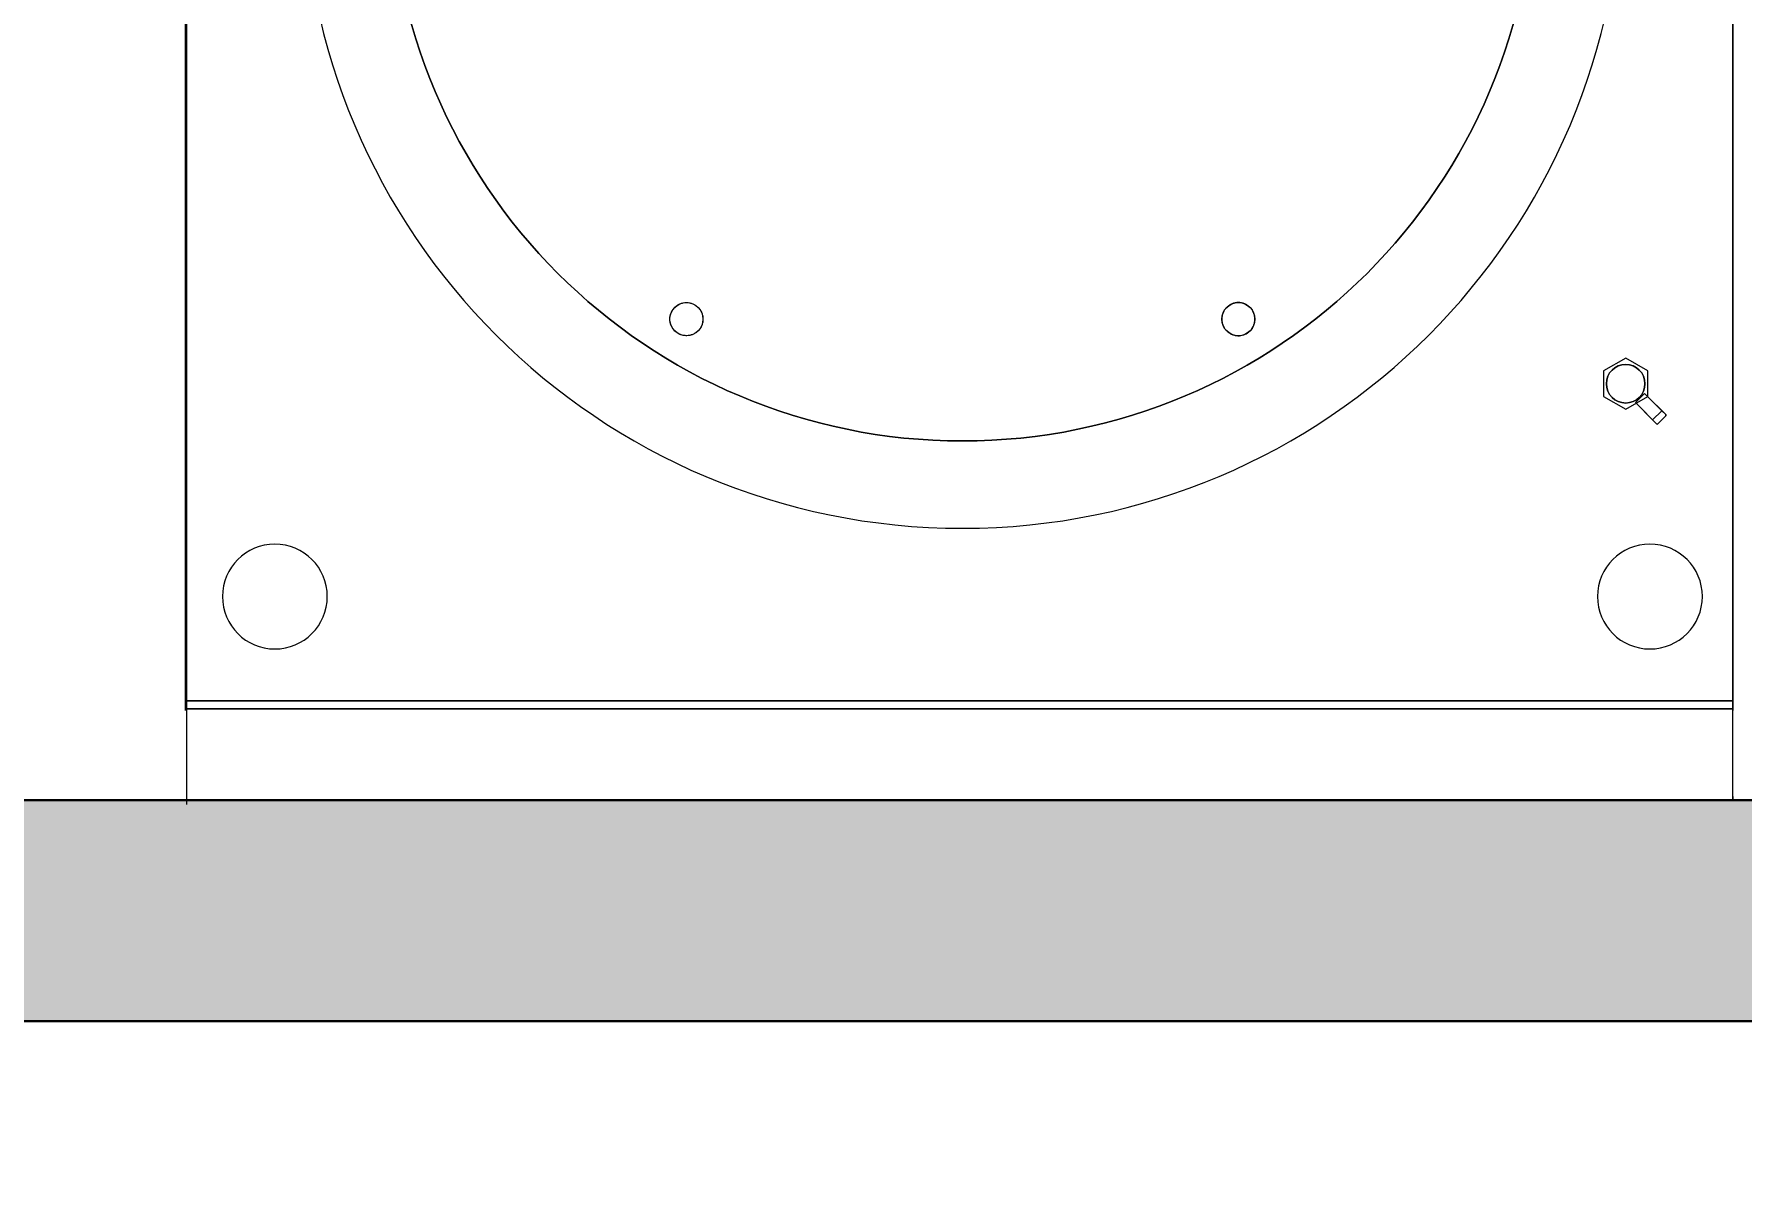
# Model space of a CAD drawing. Header units: millimetres. Extents: x -8689834 to 9419935, y -370377 to 166066.
# Drawn here: x -216875 to -215946, y 109366 to 109987 of the extents above; entities that cross this region are included whole.
import ezdxf
from ezdxf import colors
from ezdxf.entities.mleader import LeaderData, LeaderLine
from ezdxf.math import Vec2, Vec3

# ---------------------------------------------------------------- set-up
doc = ezdxf.new("R2010")
doc.units = ezdxf.units.MM
doc.header["$MEASUREMENT"] = 0
doc.layers.get('0').update_dxf_attribs({"color": 250, "lineweight": 9})
for name, color, linetype, lineweight in [('АР_Отметки', 250, 'Continuous', 15), ('АР_Перегородки газоблок', 165, 'Continuous', 30), ('АР_Перегородки газоблок_Штрих', 165, 'Continuous', 5), ('ТХ_пищеблок', 30, 'Continuous', 20)]:
    doc.layers.add(name, color=color, linetype=linetype, lineweight=lineweight)
doc.styles.add('ISOCPEUR', font='isocpeur.ttf', dxfattribs={"width": 0.7})

# ---------------------------------------------------------------- blocks, each defined once
blk = doc.blocks.new('_DotSmall')
at = {"color": 0, "linetype": 'ByBlock', "const_width": 0.5}
blk.add_lwpolyline([(-0.0625, 0, 1), (0.0625, 0, 1)], format="xyb", close=True, dxfattribs=at)

msp = doc.modelspace()

# ---------------------------------------------------------------- hatches: boundary and pattern name
at = {"layer": 'АР_Перегородки газоблок_Штрих', "ltscale": 100}
h = msp.add_hatch(dxfattribs=at)
h.set_pattern_fill('AR-CONC', scale=30)
h.set_pattern_definition([(50, (0, 0), (215.17805, -18.82564), [22.5, -247.5]), (355, (0, 0), (-41.6254, 225.65764), [18, -198]), (100.45144, (17.93, -1.57), (173.55265, 206.832), [19.12206, -210.34263]), (46.1842, (0, 60), (320.1724, -49.65578), [33.75, -371.25]), (96.63564, (26.68, 55.86), (280.3986, 292.2356), [28.6831, -315.51413]), (351.18416, (0, 60), (280.3986, 292.2356), [27, -297]), (21, (30, 45), (179.07212, -120.78567), [22.5, -247.5]), (326, (30, 45), (72.9946, 217.54501), [18, -198]), (71.45144, (44.92, 34.93), (252.06671, 96.75935), [19.12206, -210.34263]), (37.5, (0, 0), (3.647957, 99.868156), [0, -195.6, 0, -201, 0, -198.75]), (7.5, (0, 0), (78.92086, 118.323514), [0, -114.6, 0, -191.1, 0, -75.75]), (327.5, (-66.9, 0), (160.14673, -6.766462), [0, -75, 0, -234, 0, -310.5]), (317.5, (-96.9, 0), (174.95585, 30.031495), [0, -97.5, 0, -155.4, 0, -220.5])])
h.paths.add_polyline_path([(-212033.92, 110768.73), (-212153.92, 110768.73), (-212153.92, 109570.58), (-217983.92, 109570.58), (-217983.92, 109450.58), (-212153.92, 109450.58), (-212153.92, 108165.99), (-212033.92, 108165.99)])

# ---------------------------------------------------------------- linework, layer by layer
at = {"layer": 'АР_Перегородки газоблок', "color": 7, "ltscale": 100}
for points in [[(-217983.93, 109570.58), (-212153.92, 109570.58)], [(-217983.92, 109450.58), (-212153.92, 109450.58)]]:
    msp.add_lwpolyline(points, dxfattribs=at)
at = {"layer": 'ТХ_пищеблок', "color": 230, "extrusion": (1.77636e-16, -1.0064e-31, -1)}
for p, q in [((-216792.45, 109619.28, 105.84), (-216791.95, 110562.58, 52.92)), ((-215951.45, 109619.28, 105.84), (-215950.95, 110563.57, 119.92))]:
    msp.add_line(p, q, dxfattribs=at)
at = {"layer": 'ТХ_пищеблок', "color": 230, "extrusion": (-1, 5.66554e-16, 0)}
for p, q in [((-216792.45, 109619.28, 105.84), (-216792.45, 110467.28, 105.84)), ((-216792.45, 110462.19, 179.84), (-216792.45, 109619.28, 179.84)), ((-216021.64, 109803.87, 179.84), (-216021.64, 109790.04, 179.84)), ((-216021.64, 109803.87, 220.84), (-216021.64, 109790.04, 220.84)), ((-216021.64, 109803.87, 179.84), (-216021.64, 109803.87, 220.84)), ((-216021.64, 109790.04, 179.84), (-216021.64, 109790.04, 220.84))]:
    msp.add_line(p, q, dxfattribs=at)
at = {"layer": 'ТХ_пищеблок', "color": 230, "extrusion": (1, -5.66554e-16, 0)}
for p, q in [((-215951.45, 109619.28, 105.84), (-215951.45, 110467.28, 105.84)), ((-215951.45, 110462.19, 179.84), (-215951.45, 109619.28, 179.84)), ((-215997.64, 109790.02, 179.84), (-215997.64, 109803.87, 179.84)), ((-215997.64, 109803.87, 179.84), (-215997.64, 109803.87, 220.84)), ((-215997.64, 109790.02, 220.84), (-215997.64, 109803.87, 220.84)), ((-215997.64, 109790.02, 179.84), (-215997.64, 109790.02, 220.84)), ((-215951.45, 109619.28, 179.84), (-215951.45, 109619.28, 105.84))]:
    msp.add_line(p, q, dxfattribs=at)
at = {"layer": 'ТХ_пищеблок', "color": 230}
for p, q in [((-216792.45, 110462.19, 179.84), (-216792.45, 109619.28, 179.84)), ((-215951.45, 110462.19, 179.84), (-215951.45, 109619.28, 179.84)), ((-216009.64, 109810.8, 220.84), (-216021.64, 109803.87, 220.84)), ((-215997.64, 109803.87, 220.84), (-216009.64, 109810.8, 220.84)), ((-216021.64, 109803.87, 220.84), (-216021.64, 109790.04, 220.84)), ((-215997.64, 109790.02, 220.84), (-215997.64, 109803.87, 220.84)), ((-216021.64, 109790.04, 220.84), (-216009.64, 109783.09, 220.84)), ((-216009.64, 109783.09, 220.84), (-215997.64, 109790.02, 220.84)), ((-215999.39, 109791.64, 271.84), (-216004.34, 109786.69, 271.84)), ((-215999.39, 109791.64, 271.84), (-215998.33, 109790.58, 271.84)), ((-215998.33, 109790.58, 284.84), (-215987.9, 109780.15, 284.84)), ((-216003.28, 109785.63, 271.84), (-216004.34, 109786.69, 271.84)), ((-215992.85, 109775.2, 284.84), (-216003.28, 109785.63, 284.84)), ((-215987.89, 109779.44, 284.84), (-215992.14, 109775.2, 284.84)), ((-215987.9, 109780.15, 284.84), (-215987.9, 109780.15, 280.98)), ((-215992.85, 109775.2, 284.84), (-215992.85, 109775.2, 280.98))]:
    msp.add_line(p, q, dxfattribs=at)
at = {"layer": 'ТХ_пищеблок', "color": 230, "linetype": 'ByBlock'}
msp.add_line((-216791.62, 109568.35, 52.92), (-216791.62, 110463.35, 52.92), dxfattribs=at)
at = {"layer": 'ТХ_пищеблок', "color": 230, "extrusion": (-0.5, 0.866025, -1.59086e-16)}
for p, q in [((-216009.64, 109810.8, 179.84), (-216021.64, 109803.87, 179.84)), ((-216009.64, 109810.8, 220.84), (-216021.64, 109803.87, 220.84)), ((-216009.64, 109810.8, 179.84), (-216009.64, 109810.8, 220.84)), ((-216021.64, 109803.87, 179.84), (-216021.64, 109803.87, 220.84))]:
    msp.add_line(p, q, dxfattribs=at)
at = {"layer": 'ТХ_пищеблок', "color": 230, "extrusion": (-9.17483e-32, -1.83697e-16, -1)}
for p, q in [((-216009.64, 109810.8, 179.84), (-216021.64, 109803.87, 179.84)), ((-215997.64, 109803.87, 179.84), (-216009.64, 109810.8, 179.84)), ((-216021.64, 109803.87, 179.84), (-216021.64, 109790.04, 179.84)), ((-215997.64, 109790.02, 179.84), (-215997.64, 109803.87, 179.84)), ((-216021.64, 109790.04, 179.84), (-216009.64, 109783.09, 179.84)), ((-216009.64, 109783.09, 179.84), (-215997.64, 109790.02, 179.84))]:
    msp.add_line(p, q, dxfattribs=at)
at = {"layer": 'ТХ_пищеблок', "color": 230, "extrusion": (0.5, 0.866025, -1.59086e-16)}
for p, q in [((-215997.64, 109803.87, 179.84), (-216009.64, 109810.8, 179.84)), ((-216009.64, 109810.8, 179.84), (-216009.64, 109810.8, 220.84)), ((-215997.64, 109803.87, 220.84), (-216009.64, 109810.8, 220.84)), ((-215997.64, 109803.87, 179.84), (-215997.64, 109803.87, 220.84))]:
    msp.add_line(p, q, dxfattribs=at)
at = {"layer": 'ТХ_пищеблок', "color": 230, "extrusion": (-0.501483, -0.865168, 1.58929e-16)}
for p, q in [((-216021.64, 109790.04, 179.84), (-216009.64, 109783.09, 179.84)), ((-216021.64, 109790.04, 220.84), (-216009.64, 109783.09, 220.84)), ((-216021.64, 109790.04, 179.84), (-216021.64, 109790.04, 220.84)), ((-216009.64, 109783.09, 179.84), (-216009.64, 109783.09, 220.84))]:
    msp.add_line(p, q, dxfattribs=at)
at = {"layer": 'ТХ_пищеблок', "color": 230, "extrusion": (0.5, -0.866025, 1.59086e-16)}
for p, q in [((-216009.64, 109783.09, 179.84), (-215997.64, 109790.02, 179.84)), ((-216009.64, 109783.09, 220.84), (-215997.64, 109790.02, 220.84)), ((-215997.64, 109790.02, 179.84), (-215997.64, 109790.02, 220.84)), ((-216009.64, 109783.09, 179.84), (-216009.64, 109783.09, 220.84))]:
    msp.add_line(p, q, dxfattribs=at)
at = {"layer": 'ТХ_пищеблок', "color": 230, "extrusion": (-0.707107, 0.707107, 9.74459e-14)}
for p, q in [((-215999.39, 109791.64, 271.84), (-216004.34, 109786.69, 271.84)), ((-216003.63, 109787.4, 257.84), (-216004.34, 109786.69, 257.84)), ((-215999.39, 109791.64, 257.84), (-216000.1, 109790.93, 257.84)), ((-215999.39, 109791.64, 257.84), (-215999.39, 109791.64, 258.36)), ((-215999.39, 109791.64, 269.32), (-215999.39, 109791.64, 271.84)), ((-216004.34, 109786.69, 258.36), (-216004.34, 109786.69, 257.84)), ((-216004.34, 109786.69, 271.84), (-216004.34, 109786.69, 269.32))]:
    msp.add_line(p, q, dxfattribs=at)
at = {"layer": 'ТХ_пищеблок', "color": 230, "extrusion": (6.11395e-15, -6.01718e-15, -1)}
for p, q in [((-216003.63, 109787.4, 257.84), (-216004.34, 109786.69, 257.84)), ((-216000.1, 109790.93, 257.84), (-216003.63, 109787.4, 257.84)), ((-215999.39, 109791.64, 257.84), (-216000.1, 109790.93, 257.84)), ((-215990.02, 109782.27, 257.84), (-215999.39, 109791.64, 257.84)), ((-216004.34, 109786.69, 257.84), (-215994.97, 109777.32, 257.84)), ((-215990.02, 109782.27, 257.84), (-215994.97, 109777.32, 257.84))]:
    msp.add_line(p, q, dxfattribs=at)
at = {"layer": 'ТХ_пищеблок', "color": 230, "extrusion": (0.707107, -0.707107, 0)}
for p, q in [((-216000.1, 109790.93, 257.84), (-216003.63, 109787.4, 257.84)), ((-215999.39, 109791.64, 258.36), (-215999.39, 109791.64, 269.32)), ((-216004.34, 109786.69, 269.32), (-216004.34, 109786.69, 258.36))]:
    msp.add_line(p, q, dxfattribs=at)
at = {"layer": 'ТХ_пищеблок', "color": 230, "extrusion": (0.707107, 0.707107, 0)}
for p, q in [((-215990.02, 109782.27, 257.84), (-215999.39, 109791.64, 257.84)), ((-215999.39, 109791.64, 257.84), (-215999.39, 109791.64, 258.36)), ((-215999.39, 109791.64, 258.36), (-215999.39, 109791.64, 269.32)), ((-215999.39, 109791.64, 269.32), (-215999.39, 109791.64, 271.84)), ((-215999.39, 109791.64, 271.84), (-215998.33, 109790.58, 271.84)), ((-215998.33, 109790.58, 271.84), (-215998.33, 109790.58, 284.84)), ((-215998.33, 109790.58, 284.84), (-215987.9, 109780.15, 284.84)), ((-215987.9, 109780.15, 280.98), (-215990.02, 109782.27, 257.84)), ((-215987.9, 109780.15, 284.84), (-215987.9, 109780.15, 280.98))]:
    msp.add_line(p, q, dxfattribs=at)
at = {"layer": 'ТХ_пищеблок', "color": 230, "extrusion": (-0.707107, 0.707107, 0)}
for p, q in [((-215998.33, 109790.58, 271.84), (-215998.33, 109790.58, 284.84)), ((-216003.28, 109785.63, 284.84), (-216003.28, 109785.63, 271.84))]:
    msp.add_line(p, q, dxfattribs=at)
at = {"layer": 'ТХ_пищеблок', "color": 230, "extrusion": (-0.707107, -0.707107, 0)}
for p, q in [((-216003.28, 109785.63, 271.84), (-216004.34, 109786.69, 271.84)), ((-216004.34, 109786.69, 271.84), (-216004.34, 109786.69, 269.32)), ((-216004.34, 109786.69, 269.32), (-216004.34, 109786.69, 258.36)), ((-216004.34, 109786.69, 258.36), (-216004.34, 109786.69, 257.84)), ((-216004.34, 109786.69, 257.84), (-215994.97, 109777.32, 257.84)), ((-215992.85, 109775.2, 284.84), (-216003.28, 109785.63, 284.84)), ((-216003.28, 109785.63, 284.84), (-216003.28, 109785.63, 271.84)), ((-215994.97, 109777.32, 257.84), (-215992.85, 109775.2, 280.98)), ((-215992.85, 109775.2, 284.84), (-215992.85, 109775.2, 280.98))]:
    msp.add_line(p, q, dxfattribs=at)
at = {"layer": 'ТХ_пищеблок', "color": 230, "extrusion": (0.70124, -0.70124, -0.128554)}
for p, q in [((-215990.02, 109782.27, 257.84), (-215994.97, 109777.32, 257.84)), ((-215987.89, 109779.44, 284.84), (-215992.14, 109775.2, 284.84)), ((-215987.9, 109780.15, 280.98), (-215990.02, 109782.27, 257.84)), ((-215994.97, 109777.32, 257.84), (-215992.85, 109775.2, 280.98))]:
    msp.add_line(p, q, dxfattribs=at)
at = {"layer": 'ТХ_пищеблок', "color": 230, "extrusion": (-5.66554e-16, -1, 0)}
msp.add_line((-215951.45, 109619.28, 179.84), (-215951.45, 109619.28, 105.84), dxfattribs=at)
at = {"layer": 'ТХ_пищеблок', "color": 230, "extrusion": (0, 0, -1)}
for centre, radius in [((216370.15, 110076.85, -179.84), 358.47), ((216370.15, 110076.85, -179.84), 358.47), ((216370.15, 110076.85, -218.94), 311.01)]:
    msp.add_circle(centre, radius, dxfattribs=at)
at = {"layer": 'ТХ_пищеблок', "color": 230}
msp.add_circle((-216370.15, 110076.85, 218.94), 311.01, dxfattribs=at)
at = {"layer": 'ТХ_пищеблок'}
for centre in [(-216009.64, 109796.94, 240.84), (-216009.64, 109796.94, 240.84), (-216009.64, 109796.94, 220.84)]:
    msp.add_circle(centre, 10.5, dxfattribs=at)
at = {"layer": 'ТХ_пищеблок', "extrusion": (-1.04074e-31, -1.83697e-16, -1)}
msp.add_circle((216009.64, 109796.94, -220.84), 10.5, dxfattribs=at)
at = {"layer": 'ТХ_пищеблок', "color": 230, "extrusion": (1.04074e-31, -1.83697e-16, -1)}
for centre in [(216743.85, 109681.28, 806.27), (216743.85, 109681.28, 849.77), (216743.85, 109681.28, 806.27), (216743.85, 109681.28, 849.77)]:
    msp.add_circle(centre, 28.5, dxfattribs=at)
at = {"layer": 'ТХ_пищеблок', "color": 230, "extrusion": (-1.04074e-31, -1.83697e-16, -1)}
for centre in [(215996.45, 109681.28, 806.27), (215996.45, 109681.28, 849.77), (215996.45, 109681.28, 806.27), (215996.45, 109681.28, 849.77)]:
    msp.add_circle(centre, 28.5, dxfattribs=at)
at = {"layer": 'ТХ_пищеблок', "extrusion": (0.707107, -0.707107, -9.74459e-14)}
for start, end in [(57.42103, 122.57897), (237.42103, 247.38014), (292.61986, 302.57897)]:
    msp.add_arc((-75103.72, 263.84, -230369.05), 6.5, start, end, dxfattribs=at)
at = {"layer": 'ТХ_пищеблок', "extrusion": (-0.707107, 0.707107, 9.74459e-14)}
for start, end in [(57.42103, 122.57897), (292.61986, 302.57897), (237.42103, 247.38014)]:
    msp.add_arc((75103.72, 263.84, 230369.05), 6.5, start, end, dxfattribs=at)
at = {"layer": 'ТХ_пищеблок', "extrusion": (0.707107, -0.707107, 0)}
msp.add_arc((-75103.72, 263.84, -230369.05), 6.5, 247.38014, 292.61986, dxfattribs=at)
at = {"layer": 'ТХ_пищеблок', "extrusion": (-0.707107, 0.707107, 0)}
msp.add_arc((75103.72, 263.84, 230369.05), 6.5, 247.38014, 292.61986, dxfattribs=at)
at = {"layer": 'ТХ_пищеблок', "extrusion": (4.83848e-17, 4.83848e-17, -1)}
for centre, start, end in [((215988.25, 109779.8, -284.84), 135, 224.52011), ((215992.49, 109775.55, -284.84), 225.47989, 315)]:
    msp.add_arc(centre, 0.5, start, end, dxfattribs=at)
at = {"layer": 'ТХ_пищеблок'}
for centre, start, end in [((-215988.25, 109779.8, 284.84), 315.47989, 45), ((-215992.49, 109775.55, 284.84), 225, 314.52011)]:
    msp.add_arc(centre, 0.5, start, end, dxfattribs=at)
at = {"layer": 'ТХ_пищеблок', "color": 230, "extrusion": (-4.00614e-16, -0.707107, -0.707107)}
for centre in [(-216520.15, 109832.05, 252.32), (-216520.15, 109832.05, 252.32), (-216220.15, 109832.05, 252.32), (-216220.15, 109832.05, 252.32)]:
    msp.add_ellipse(centre, major_axis=(0, 9, -9), ratio=0.707107, start_param=-1.570796, end_param=1.570796, dxfattribs=at)
at = {"layer": 'ТХ_пищеблок', "color": 230, "extrusion": (4.00614e-16, 0.707107, -0.707107)}
for centre in [(-216520.15, 109832.05, 252.32), (-216520.15, 109832.05, 252.32), (-216220.15, 109832.05, 252.32), (-216220.15, 109832.05, 252.32)]:
    msp.add_ellipse(centre, major_axis=(0, -9, -9), ratio=0.707107, start_param=-1.570796, end_param=1.570796, dxfattribs=at)
at = {"layer": 'ТХ_пищеблок', "extrusion": (-0.70124, 0.70124, 0.128554)}
for centre, major_axis, start_param, end_param in [((-215988.25, 109779.8, 280.98), (0.35, -0.35, 3.86), 0.008376, 1.570796), ((-215992.49, 109775.55, 280.98), (-0.35, 0.35, -3.86), 1.570796, 3.133217)]:
    msp.add_ellipse(centre, major_axis=major_axis, ratio=0.128554, start_param=start_param, end_param=end_param, dxfattribs=at)
at = {"layer": 'ТХ_пищеблок', "extrusion": (0.70124, -0.70124, -0.128554)}
for centre, major_axis, start_param, end_param in [((-215988.25, 109779.8, 280.98), (0.35, -0.35, 3.86), 4.712389, 6.27481), ((-215992.49, 109775.55, 280.98), (-0.35, 0.35, -3.86), 3.149968, 4.712389)]:
    msp.add_ellipse(centre, major_axis=major_axis, ratio=0.128554, start_param=start_param, end_param=end_param, dxfattribs=at)
at = {"layer": 'ТХ_пищеблок', "color": 230}
for points, knots in [([(-216528.3, 109828.22, 225.99), (-216528.36, 109828.35, 226), (-216528.41, 109828.47, 226.01), (-216528.7, 109829.16, 226.05), (-216528.87, 109829.73, 226.1), (-216529.1, 109830.9, 226.19), (-216529.15, 109831.48, 226.23), (-216529.15, 109832.61, 226.33), (-216529.1, 109833.2, 226.39), (-216528.87, 109834.36, 226.5), (-216528.7, 109834.94, 226.56), (-216528.24, 109836.05, 226.68), (-216527.95, 109836.58, 226.75), (-216527.29, 109837.56, 226.87), (-216526.91, 109838.01, 226.93), (-216526.11, 109838.81, 227.04), (-216525.66, 109839.18, 227.1), (-216524.68, 109839.84, 227.21), (-216524.15, 109840.13, 227.26), (-216523.04, 109840.59, 227.36), (-216522.47, 109840.76, 227.41), (-216521.3, 109840.99, 227.49), (-216520.72, 109841.05, 227.53), (-216519.59, 109841.05, 227.59), (-216519, 109840.99, 227.61), (-216517.84, 109840.76, 227.66), (-216517.27, 109840.59, 227.67), (-216516.16, 109840.13, 227.69), (-216515.63, 109839.85, 227.7), (-216514.64, 109839.19, 227.69), (-216514.19, 109838.81, 227.68), (-216513.39, 109838.01, 227.66), (-216513.01, 109837.56, 227.64), (-216512.35, 109836.58, 227.59), (-216512.07, 109836.04, 227.55), (-216511.61, 109834.93, 227.48), (-216511.43, 109834.36, 227.44), (-216511.21, 109833.19, 227.35), (-216511.15, 109832.61, 227.3), (-216511.15, 109832.05, 227.25), (-216511.15, 109831.48, 227.2), (-216511.21, 109830.89, 227.15), (-216511.43, 109829.73, 227.03), (-216511.61, 109829.15, 226.97), (-216512.07, 109828.04, 226.85), (-216512.35, 109827.51, 226.79), (-216513.02, 109826.53, 226.67), (-216513.39, 109826.08, 226.61), (-216514.19, 109825.28, 226.49), (-216514.64, 109824.91, 226.44), (-216515.62, 109824.25, 226.33), (-216516.15, 109823.96, 226.27), (-216517.26, 109823.5, 226.17), (-216517.84, 109823.33, 226.13), (-216518.9, 109823.12, 226.05), (-216519.39, 109823.07, 226.02), (-216519.86, 109823.05, 225.99)], [-30.986604, -30.986604, -30.986604, -30.986604, -30.592152, -30.592152, -28.892651, -28.892651, -27.19315, -27.19315, -25.489008, -25.489008, -23.784865, -23.784865, -22.080722, -22.080722, -20.376579, -20.376579, -18.676936, -18.676936, -16.977293, -16.977293, -15.27765, -15.27765, -13.578006, -13.578006, -11.883001, -11.883001, -10.187996, -10.187996, -8.49299, -8.49299, -6.797985, -6.797985, -5.098489, -5.098489, -3.398993, -3.398993, -1.699496, -1.699496, 0, 0, 0, 1.70414, 1.70414, 3.40828, 3.40828, 5.112419, 5.112419, 6.816559, 6.816559, 8.516208, 8.516208, 10.215856, 10.215856, 11.915505, 11.915505, 13.32595, 13.32595, 13.32595, 13.32595]), ([(-216528.3, 109828.22, 225.99), (-216528.36, 109828.35, 226), (-216528.41, 109828.47, 226.01), (-216528.7, 109829.16, 226.05), (-216528.87, 109829.73, 226.1), (-216529.1, 109830.9, 226.19), (-216529.15, 109831.48, 226.23), (-216529.15, 109832.61, 226.33), (-216529.1, 109833.2, 226.39), (-216528.87, 109834.36, 226.5), (-216528.7, 109834.94, 226.56), (-216528.24, 109836.05, 226.68), (-216527.95, 109836.58, 226.75), (-216527.29, 109837.56, 226.87), (-216526.91, 109838.01, 226.93), (-216526.11, 109838.81, 227.04), (-216525.66, 109839.18, 227.1), (-216524.68, 109839.84, 227.21), (-216524.15, 109840.13, 227.26), (-216523.04, 109840.59, 227.36), (-216522.47, 109840.76, 227.41), (-216521.3, 109840.99, 227.49), (-216520.72, 109841.05, 227.53), (-216519.59, 109841.05, 227.59), (-216519, 109840.99, 227.61), (-216517.84, 109840.76, 227.66), (-216517.27, 109840.59, 227.67), (-216516.16, 109840.13, 227.69), (-216515.63, 109839.85, 227.7), (-216514.64, 109839.19, 227.69), (-216514.19, 109838.81, 227.68), (-216513.39, 109838.01, 227.66), (-216513.01, 109837.56, 227.64), (-216512.35, 109836.58, 227.59), (-216512.07, 109836.04, 227.55), (-216511.61, 109834.93, 227.48), (-216511.43, 109834.36, 227.44), (-216511.21, 109833.19, 227.35), (-216511.15, 109832.61, 227.3), (-216511.15, 109832.05, 227.25), (-216511.15, 109831.48, 227.2), (-216511.21, 109830.89, 227.15), (-216511.43, 109829.73, 227.03), (-216511.61, 109829.15, 226.97), (-216512.07, 109828.04, 226.85), (-216512.35, 109827.51, 226.79), (-216513.02, 109826.53, 226.67), (-216513.39, 109826.08, 226.61), (-216514.19, 109825.28, 226.49), (-216514.64, 109824.91, 226.44), (-216515.62, 109824.25, 226.33), (-216516.15, 109823.96, 226.27), (-216517.26, 109823.5, 226.17), (-216517.84, 109823.33, 226.13), (-216518.9, 109823.12, 226.05), (-216519.39, 109823.07, 226.02), (-216519.86, 109823.05, 225.99)], [-30.986604, -30.986604, -30.986604, -30.986604, -30.592152, -30.592152, -28.892651, -28.892651, -27.19315, -27.19315, -25.489008, -25.489008, -23.784865, -23.784865, -22.080722, -22.080722, -20.376579, -20.376579, -18.676936, -18.676936, -16.977293, -16.977293, -15.27765, -15.27765, -13.578006, -13.578006, -11.883001, -11.883001, -10.187996, -10.187996, -8.49299, -8.49299, -6.797985, -6.797985, -5.098489, -5.098489, -3.398993, -3.398993, -1.699496, -1.699496, 0, 0, 0, 1.70414, 1.70414, 3.40828, 3.40828, 5.112419, 5.112419, 6.816559, 6.816559, 8.516208, 8.516208, 10.215856, 10.215856, 11.915505, 11.915505, 13.32595, 13.32595, 13.32595, 13.32595]), ([(-216212.01, 109828.22, 225.99), (-216211.95, 109828.35, 226), (-216211.89, 109828.47, 226.01), (-216211.61, 109829.16, 226.05), (-216211.43, 109829.73, 226.1), (-216211.21, 109830.9, 226.19), (-216211.15, 109831.48, 226.23), (-216211.15, 109832.05, 226.28), (-216211.15, 109832.61, 226.33), (-216211.21, 109833.2, 226.39), (-216211.43, 109834.36, 226.5), (-216211.61, 109834.94, 226.56), (-216212.07, 109836.05, 226.68), (-216212.35, 109836.58, 226.75), (-216213.02, 109837.56, 226.87), (-216213.39, 109838.01, 226.93), (-216214.19, 109838.81, 227.04), (-216214.64, 109839.18, 227.1), (-216215.62, 109839.84, 227.21), (-216216.15, 109840.13, 227.26), (-216217.26, 109840.59, 227.36), (-216217.84, 109840.76, 227.41), (-216219, 109840.99, 227.49), (-216219.59, 109841.05, 227.53), (-216220.72, 109841.05, 227.59), (-216221.3, 109840.99, 227.61), (-216222.46, 109840.76, 227.66), (-216223.04, 109840.59, 227.67), (-216224.15, 109840.13, 227.69), (-216224.68, 109839.85, 227.7), (-216225.66, 109839.19, 227.69), (-216226.11, 109838.81, 227.68), (-216226.91, 109838.01, 227.66), (-216227.29, 109837.56, 227.64), (-216227.95, 109836.58, 227.59), (-216228.24, 109836.04, 227.55), (-216228.7, 109834.93, 227.48), (-216228.87, 109834.36, 227.44), (-216229.1, 109833.19, 227.35), (-216229.15, 109832.61, 227.3), (-216229.15, 109831.48, 227.2), (-216229.1, 109830.89, 227.15), (-216228.87, 109829.73, 227.03), (-216228.7, 109829.15, 226.97), (-216228.24, 109828.04, 226.85), (-216227.95, 109827.51, 226.79), (-216227.29, 109826.53, 226.67), (-216226.91, 109826.08, 226.61), (-216226.11, 109825.28, 226.49), (-216225.66, 109824.91, 226.44), (-216224.68, 109824.25, 226.33), (-216224.15, 109823.96, 226.27), (-216223.04, 109823.5, 226.17), (-216222.47, 109823.33, 226.13), (-216221.4, 109823.12, 226.05), (-216220.92, 109823.07, 226.02), (-216220.44, 109823.05, 225.99)], [-3.793386, -3.793386, -3.793386, -3.793386, -3.399002, -3.399002, -1.699501, -1.699501, 0, 0, 0, 1.704143, 1.704143, 3.408286, 3.408286, 5.112429, 5.112429, 6.816571, 6.816571, 8.516215, 8.516215, 10.215858, 10.215858, 11.915501, 11.915501, 13.615144, 13.615144, 15.310149, 15.310149, 17.005155, 17.005155, 18.70016, 18.70016, 20.395165, 20.395165, 22.094662, 22.094662, 23.794158, 23.794158, 25.493654, 25.493654, 27.19315, 27.19315, 28.89729, 28.89729, 30.60143, 30.60143, 32.30557, 32.30557, 34.00971, 34.00971, 35.709358, 35.709358, 37.409007, 37.409007, 39.108655, 39.108655, 40.519034, 40.519034, 40.519034, 40.519034]), ([(-216212.01, 109828.22, 225.99), (-216211.95, 109828.35, 226), (-216211.89, 109828.47, 226.01), (-216211.61, 109829.16, 226.05), (-216211.43, 109829.73, 226.1), (-216211.21, 109830.9, 226.19), (-216211.15, 109831.48, 226.23), (-216211.15, 109832.05, 226.28), (-216211.15, 109832.61, 226.33), (-216211.21, 109833.2, 226.39), (-216211.43, 109834.36, 226.5), (-216211.61, 109834.94, 226.56), (-216212.07, 109836.05, 226.68), (-216212.35, 109836.58, 226.75), (-216213.02, 109837.56, 226.87), (-216213.39, 109838.01, 226.93), (-216214.19, 109838.81, 227.04), (-216214.64, 109839.18, 227.1), (-216215.62, 109839.84, 227.21), (-216216.15, 109840.13, 227.26), (-216217.26, 109840.59, 227.36), (-216217.84, 109840.76, 227.41), (-216219, 109840.99, 227.49), (-216219.59, 109841.05, 227.53), (-216220.72, 109841.05, 227.59), (-216221.3, 109840.99, 227.61), (-216222.46, 109840.76, 227.66), (-216223.04, 109840.59, 227.67), (-216224.15, 109840.13, 227.69), (-216224.68, 109839.85, 227.7), (-216225.66, 109839.19, 227.69), (-216226.11, 109838.81, 227.68), (-216226.91, 109838.01, 227.66), (-216227.29, 109837.56, 227.64), (-216227.95, 109836.58, 227.59), (-216228.24, 109836.04, 227.55), (-216228.7, 109834.93, 227.48), (-216228.87, 109834.36, 227.44), (-216229.1, 109833.19, 227.35), (-216229.15, 109832.61, 227.3), (-216229.15, 109831.48, 227.2), (-216229.1, 109830.89, 227.15), (-216228.87, 109829.73, 227.03), (-216228.7, 109829.15, 226.97), (-216228.24, 109828.04, 226.85), (-216227.95, 109827.51, 226.79), (-216227.29, 109826.53, 226.67), (-216226.91, 109826.08, 226.61), (-216226.11, 109825.28, 226.49), (-216225.66, 109824.91, 226.44), (-216224.68, 109824.25, 226.33), (-216224.15, 109823.96, 226.27), (-216223.04, 109823.5, 226.17), (-216222.47, 109823.33, 226.13), (-216221.4, 109823.12, 226.05), (-216220.92, 109823.07, 226.02), (-216220.44, 109823.05, 225.99)], [-3.793386, -3.793386, -3.793386, -3.793386, -3.399002, -3.399002, -1.699501, -1.699501, 0, 0, 0, 1.704143, 1.704143, 3.408286, 3.408286, 5.112429, 5.112429, 6.816571, 6.816571, 8.516215, 8.516215, 10.215858, 10.215858, 11.915501, 11.915501, 13.615144, 13.615144, 15.310149, 15.310149, 17.005155, 17.005155, 18.70016, 18.70016, 20.395165, 20.395165, 22.094662, 22.094662, 23.794158, 23.794158, 25.493654, 25.493654, 27.19315, 27.19315, 28.89729, 28.89729, 30.60143, 30.60143, 32.30557, 32.30557, 34.00971, 34.00971, 35.709358, 35.709358, 37.409007, 37.409007, 39.108655, 39.108655, 40.519034, 40.519034, 40.519034, 40.519034]), ([(-216519.86, 109823.05, 225.99), (-216520.56, 109823.03, 225.95), (-216521.26, 109823.09, 225.91), (-216522.63, 109823.37, 225.83), (-216523.31, 109823.59, 225.8), (-216524.86, 109824.31, 225.77), (-216525.68, 109824.88, 225.78), (-216527.19, 109826.33, 225.86), (-216527.83, 109827.23, 225.93), (-216528.3, 109828.22, 225.99)], [-10.504226, -10.504226, -10.504226, -10.504226, -8.41064, -8.41064, -6.288006, -6.288006, -3.293924, -3.293924, -0.006885, -0.006885, -0.006885, -0.006885]), ([(-216519.86, 109823.05, 225.99), (-216520.56, 109823.03, 225.95), (-216521.26, 109823.09, 225.91), (-216522.63, 109823.37, 225.83), (-216523.31, 109823.59, 225.8), (-216524.86, 109824.31, 225.77), (-216525.68, 109824.88, 225.78), (-216527.19, 109826.33, 225.86), (-216527.83, 109827.23, 225.93), (-216528.3, 109828.22, 225.99)], [-10.504226, -10.504226, -10.504226, -10.504226, -8.41064, -8.41064, -6.288006, -6.288006, -3.293924, -3.293924, -0.006885, -0.006885, -0.006885, -0.006885]), ([(-216220.44, 109823.05, 225.99), (-216219.35, 109823.01, 225.93), (-216218.25, 109823.18, 225.86), (-216216.27, 109823.86, 225.78), (-216215.39, 109824.34, 225.77), (-216214.05, 109825.4, 225.8), (-216213.54, 109825.89, 225.83), (-216212.67, 109826.99, 225.91), (-216212.3, 109827.59, 225.95), (-216212.01, 109828.22, 225.99)], [0, 0, 0, 0, 3.29307, 3.29307, 6.287036, 6.287036, 8.40308, 8.40308, 10.497461, 10.497461, 10.497461, 10.497461]), ([(-216220.44, 109823.05, 225.99), (-216219.35, 109823.01, 225.93), (-216218.25, 109823.18, 225.86), (-216216.27, 109823.86, 225.78), (-216215.39, 109824.34, 225.77), (-216214.05, 109825.4, 225.8), (-216213.54, 109825.89, 225.83), (-216212.67, 109826.99, 225.91), (-216212.3, 109827.59, 225.95), (-216212.01, 109828.22, 225.99)], [0, 0, 0, 0, 3.29307, 3.29307, 6.287036, 6.287036, 8.40308, 8.40308, 10.497461, 10.497461, 10.497461, 10.497461])]:
    msp.add_open_spline(points, degree=3, knots=knots, dxfattribs=at)
at = {"layer": 'ТХ_пищеблок'}
for points in [[(-216792.45, 110421.28, 105.84), (-216792.45, 110421.28, -802.47), (-216792.45, 109620.28, -802.47), (-216792.45, 109620.28, 105.84)], [(-215951.45, 110421.28, 105.84), (-215951.45, 110421.28, -802.47), (-215951.45, 109620.28, -802.47), (-215951.45, 109620.28, 105.84)]]:
    msp.add_3dface(points, dxfattribs=at)
at = {"layer": 'ТХ_пищеблок', "color": 230}
for points, invisible_edges in [([(-215951.45, 109624.03, 251.06), (-216792.45, 109624.03, 251.06), (-216792.45, 109624.58, 246.92), (-215951.45, 109624.58, 246.92)], 1), ([(-215951.45, 109608.58, 246.92), (-215951.45, 109624.58, 246.92), (-215951.45, 109624.58, 179.84), (-215951.45, 109619.28, 179.84)], 9), ([(-215951.45, 109624.58, 246.92), (-215951.45, 109608.58, 246.92), (-215951.45, 109624.03, 251.06)], 3), ([(-215951.45, 109624.03, 251.06), (-215951.45, 109608.58, 246.92), (-215951.45, 109622.43, 254.92)], 3), ([(-215951.45, 109622.43, 254.92), (-215951.45, 109608.58, 246.92), (-215951.45, 109619.89, 258.23)], 3), ([(-215951.45, 109572.58, 52.92), (-215951.45, 109620.28, 52.92), (-215951.45, 109620.28, 105.84), (-215951.45, 109619.28, 105.84)], 8), ([(-215951.45, 109619.89, 258.23), (-215951.45, 109608.58, 246.92), (-215951.45, 109616.58, 260.78)], 3), ([(-215951.45, 109572.58, 52.92), (-215951.45, 109619.28, 105.84), (-215951.45, 109619.28, 179.84), (-215951.45, 109572.38, 262.92)], 13), ([(-215951.45, 109572.38, 262.92), (-215951.45, 109608.58, 262.92), (-215951.45, 109608.58, 246.92), (-215951.45, 109619.28, 179.84)], 14), ([(-215951.45, 109616.58, 260.78), (-215951.45, 109608.58, 246.92), (-215951.45, 109612.72, 262.37)], 3), ([(-215951.45, 109570.65, 54.4), (-216792.45, 109570.65, 54.4), (-216792.45, 109570.58, 54.92), (-215951.45, 109570.58, 54.92)], 1), ([(-215951.45, 109570.58, 261.12), (-216792.45, 109570.58, 261.12), (-216792.45, 109570.64, 261.59), (-215951.45, 109570.64, 261.59)], 4), ([(-215951.45, 109572.38, 262.92), (-215951.45, 109572.58, 52.92), (-215951.45, 109572.06, 52.99), (-215951.45, 109571.91, 262.86)], 5), ([(-215951.45, 109571.91, 262.86), (-215951.45, 109572.06, 52.99), (-215951.45, 109571.58, 53.19), (-215951.45, 109571.48, 262.68)], 5), ([(-215951.45, 109571.48, 262.68), (-215951.45, 109571.58, 53.19), (-215951.45, 109571.16, 53.51), (-215951.45, 109571.1, 262.39)], 5), ([(-215951.45, 109571.1, 262.39), (-215951.45, 109571.16, 53.51), (-215951.45, 109570.85, 53.92), (-215951.45, 109570.82, 262.02)], 5), ([(-215951.45, 109570.82, 262.02), (-215951.45, 109570.85, 53.92), (-215951.45, 109570.65, 54.4), (-215951.45, 109570.64, 261.59)], 5), ([(-215951.45, 109570.64, 261.59), (-215951.45, 109570.65, 54.4), (-215951.45, 109570.58, 54.92), (-215951.45, 109570.58, 261.12)], 1)]:
    msp.add_3dface(points, dxfattribs=dict(at, invisible_edges=invisible_edges))
for points in [[(-215951.45, 109624.58, 246.92), (-216792.45, 109624.58, 246.92), (-216792.45, 109624.58, 179.84), (-215951.45, 109624.58, 179.84)], [(-215951.45, 109620.28, 105.84), (-216792.45, 109620.28, 105.84), (-216792.45, 109620.28, -802.47), (-215951.45, 109620.28, -802.47)], [(-215951.45, 109620.28, 105.84), (-216792.45, 109620.28, 105.84), (-216792.45, 109620.28, 52.92), (-215951.45, 109620.28, 52.92)], [(-215951.45, 109570.58, 54.92), (-216792.45, 109570.58, 54.92), (-216792.45, 109570.58, 261.12), (-215951.45, 109570.58, 261.12)]]:
    msp.add_3dface(points, dxfattribs=at)

# ---------------------------------------------------------------- leaders
at = {"layer": 'АР_Отметки', "color": 7}
ml = msp.add_multileader_mtext('Standard', dxfattribs=at)
ml.set_content('{\\W0.8;-2,730}', color=7, style='ISOCPEUR')
ml.set_leader_properties(color=256, linetype='Continuous', lineweight=-1)
ml.set_arrow_properties(name='DOTSMALL')
ml.build(insert=Vec2(0, 0))
ml.multileader.update_dxf_attribs({"has_text_frame": 1, "text_left_attachment_type": 4, "text_right_attachment_type": 4, "dogleg_length": 100, "arrow_head_size": 180})
ctx = ml.context
ctx.base_point, ctx.char_height, ctx.arrow_head_size, ctx.landing_gap_size, ctx.plane_origin = Vec3(-314791.32, 121809.02, 0), 250, 180, 50, Vec3(-319449.83, 117956.71, 0)
ctx.left_attachment, ctx.right_attachment = 4, 4
notes = []
notes.append((ctx, [(0, (0, 0, 0), (0, 0), (1, 0), 1, [])]))
ctx.mtext.insert, ctx.mtext.width, ctx.mtext.defined_height, ctx.mtext.line_spacing_style, ctx.mtext.flow_direction = Vec3(-314741.32, 122142.35, 0), 769.989, 343.89, 2, 5
ml = msp.add_multileader_mtext('Standard', dxfattribs=at)
ml.set_content('{\\W0.8;-2,430}', color=7, style='ISOCPEUR')
ml.set_leader_properties(color=256, linetype='Continuous', lineweight=-1)
ml.set_arrow_properties(name='DOTSMALL')
ml.build(insert=Vec2(0, 0))
ml.multileader.update_dxf_attribs({"has_text_frame": 1, "text_left_attachment_type": 4, "text_right_attachment_type": 4, "dogleg_length": 100, "arrow_head_size": 180})
ctx = ml.context
ctx.base_point, ctx.char_height, ctx.arrow_head_size, ctx.landing_gap_size, ctx.plane_origin = Vec3(-301002.25, 120038.58), 250, 180, 50, Vec3(-299949.55, 118383.41)
ctx.left_attachment, ctx.right_attachment = 4, 4
notes.append((ctx, [(0, (0, 0, 0), (0, 0), (1, 0), 1, [])]))
ctx.mtext.insert, ctx.mtext.width, ctx.mtext.line_spacing_style, ctx.mtext.flow_direction = Vec3(-300952.25, 120371.92), 852.697, 2, 5
ml = msp.add_multileader_mtext('Standard', dxfattribs=at)
ml.set_content('{\\W0.8;-2,430}', color=7, style='ISOCPEUR')
ml.set_leader_properties(color=256, linetype='Continuous', lineweight=-1)
ml.set_arrow_properties(name='DOTSMALL')
ml.build(insert=Vec2(0, 0))
ml.multileader.update_dxf_attribs({"has_text_frame": 1, "text_left_attachment_type": 4, "text_right_attachment_type": 4, "dogleg_length": 100, "arrow_head_size": 180})
ctx = ml.context
ctx.base_point, ctx.char_height, ctx.arrow_head_size, ctx.landing_gap_size, ctx.plane_origin = Vec3(-336711.89, 117132.66), 250, 180, 50, Vec3(-335659.19, 115477.48)
ctx.left_attachment, ctx.right_attachment = 4, 4
notes.append((ctx, [(0, (0, 0, 0), (0, 0), (1, 0), 1, [])]))
ctx.mtext.insert, ctx.mtext.width, ctx.mtext.line_spacing_style, ctx.mtext.flow_direction = Vec3(-336661.89, 117465.99), 852.697, 2, 5
ml = msp.add_multileader_mtext('Standard', dxfattribs=at)
ml.set_content('{\\W0.8;-2,480}', color=7, style='ISOCPEUR')
ml.set_leader_properties(color=256, linetype='Continuous', lineweight=-1)
ml.set_arrow_properties(name='DOTSMALL')
ml.build(insert=Vec2(0, 0))
ml.multileader.update_dxf_attribs({"has_text_frame": 1, "text_left_attachment_type": 4, "text_right_attachment_type": 4, "dogleg_length": 100, "arrow_head_size": 180})
ctx = ml.context
ctx.base_point, ctx.char_height, ctx.arrow_head_size, ctx.landing_gap_size, ctx.plane_origin = Vec3(-302447.53, 114255.08), 250, 180, 50, Vec3(-301394.84, 112599.9)
ctx.left_attachment, ctx.right_attachment = 4, 4
notes.append((ctx, [(0, (0, 0, 0), (0, 0), (1, 0), 1, [])]))
ctx.mtext.insert, ctx.mtext.width, ctx.mtext.line_spacing_style, ctx.mtext.flow_direction = Vec3(-302397.53, 114588.41), 852.697, 2, 5
for ctx, leaders in notes:
    for number, flags, end, landing, length, lines in leaders:
        leader = LeaderData()
        leader.index, (leader.has_last_leader_line, leader.has_dogleg_vector, leader.attachment_direction) = number, flags
        leader.last_leader_point, leader.dogleg_vector, leader.dogleg_length = Vec3(end), Vec3(landing), length
        for number, points, colour, breaks in lines:
            line = LeaderLine()
            line.index, line.vertices, line.color, line.breaks = number, Vec3.list(points), colors.encode_raw_color(colour), breaks
            leader.lines.append(line)
        ctx.leaders.append(leader)

doc.saveas('drawing.dxf')
